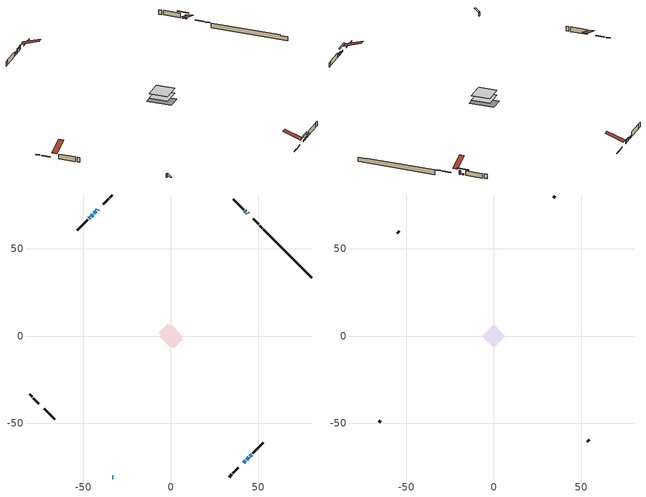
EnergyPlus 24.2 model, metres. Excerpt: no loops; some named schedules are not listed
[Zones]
conditioned space
 floor adiabatic (AdiabaticFloorConstruction): -6.67,0 0,6.67 6.67,0 0,-6.67 z0.39
 floor foundation (Slab1 construction): -6.92,1.86 -1.86,6.92 6.92,-1.86 1.86,-6.92 z-2.05
 wall outside (RimJoist1 construction): 33.45,-80.74 34.89,-79.3 / -80.74,-33.45 -79.3,-34.89 / -33.45,80.74 -34.89,79.3 / 52.39,61.8 50.94,63.25 z0.39:0.69
 wall outside (RimJoist2 construction): 35.55,-78.64 38.67,-75.52 / -78.64,-35.55 -75.52,-38.67 / -35.55,78.64 -38.67,75.52 / 50.29,63.9 47.16,67.02 z0.39:0.69
 wall outside (AdiabaticWallConstruction 1): 44.14,70.05 43.67,70.52 z0.39:2.42
 wall outside (AdiabaticWallConstruction): -41.7,72.49 -42.08,72.11 / -33.45,-80.74 -32.91,-80.74 z0.39:2.22; 41.7,-72.49 42.78,-71.41 / 43.02,71.17 42.48,71.71 z0.39:1; -42.73,71.46 -44.03,70.16 z0.39:1.91; -44.68,69.51 -45.54,68.64 / -46.2,67.99 -46.85,67.34 z0.39:1.31; 43.43,-70.76 44.73,-69.46 z0.39:1.15; 45.38,-68.81 46.31,-67.88 z0.39:1.54
 wall outside (Wall1 construction): 46.97,-67.22 53.02,-61.17 / -72.49,-41.7 -66.44,-47.75 / -47.5,66.69 -53.56,60.63 / 41.82,72.37 35.77,78.42 z0.39:2.83
 wall foundation (FoundationWall1 construction): 53.05,61.14,-2.05 53.05,61.14,0.39 77.97,36.21,0.39 77.97,36.21,0.03 80.74,33.45,0.03 80.74,33.45,-2.05
 window (WindowConstruction 5): -41.7,72.49 -42.07,72.11 z0.39:2.22
 window (WindowConstruction 8): 41.7,-72.49 42.78,-71.41 z0.39:1
 window (WindowConstruction 6): -33.45,-80.74 -32.91,-80.74 z0.39:2.22
 window (WindowConstruction): -42.73,71.46 -44.02,70.16 z0.39:1.91
 window (WindowConstruction 1): -44.68,69.51 -45.54,68.65 z0.39:1.3
 window (WindowConstruction 2): -46.2,67.99 -46.85,67.34 z0.39:1.3
 window (WindowConstruction 3): 43.43,-70.76 44.73,-69.46 z0.39:1.15
 window (WindowConstruction 4): 45.38,-68.81 46.31,-67.88 z0.39:1.54
 window (WindowConstruction 7): 43.02,71.17 42.48,71.71 z0.39:1
 door (Door): 44.14,70.05 43.67,70.52 z0.39:2.42
 ceiling adiabatic (AdiabaticFloorConstruction): 0,-6.67 6.67,0 0,6.67 -6.67,0 z0.39
attic - vented
 floor to conditioned space (Floor1 construction Reversed): -6.67,0 0,6.67 6.67,0 0,-6.67 z2.83
 wall outside (Wall2 construction): 53.68,-60.51 54.68,-59.51 / -65.78,-48.41 -64.77,-49.42 / -54.22,59.97 -55.22,58.97 / 35.11,79.08 34.1,80.09 z0.39:2.83
 roof outside (Roof1 construction): 41.04,-73.15,2.83 34.54,-66.65,5.89 32.83,-68.36,5.89 39.33,-74.86,2.83; -73.15,-41.04,2.83 -66.65,-34.54,5.89 -68.36,-32.83,5.89 -74.86,-39.33,2.83; -41.04,73.15,2.83 -34.54,66.65,5.89 -32.83,68.36,5.89 -39.33,74.86,2.83; 44.8,69.39,2.83 38.3,62.9,5.89 40.01,61.19,5.89 46.51,67.68,2.83
shading: -42.22,71.97 -41.56,72.63 -41.85,72.93 -42.51,72.26 z2.42; 44.62,-69.57 39.85,-74.34 40.14,-74.63 44.91,-69.86 z3.61; -32.71,-80.74 -33.65,-80.74 -33.65,-85.31 -32.71,-85.31 z2.42; -44.17,70.02 -42.59,71.6 -42.88,71.89 -44.46,70.31 z2.12; -45.69,68.5 -44.54,69.65 -44.83,69.94 -45.98,68.79 z1.51; -46.99,67.2 -46.06,68.13 -46.35,68.42 -47.28,67.49 z1.51; 44.87,-69.32 43.29,-70.9 43.58,-71.19 45.16,-69.61 z1.35; 46.45,-67.74 45.24,-68.95 45.53,-69.24 46.74,-68.03 z1.74; 40.63,73.56 44.86,69.33 45.15,69.62 40.92,73.85 z3.61
[Building]
Building 1: Terrain=Suburbs
[Site:Location]
Quebec Intl AP_QC: Latitude {deg}=46.8; Longitude {deg}=-71.38; Time Zone {hr}=-5; Elevation {m}=74; Keep Site Location Information=Yes
[Site:GroundTemperature:Shallow]
0.0108218, -2.24938, -2.43038, -1.3578, 2.94801, 7.23376, 10.9493, 13.303, 13.5029, 11.5886, 7.96783, 3.81355
[Site:WaterMainsTemperature]
Calculation Method=Schedule; Temperature Schedule=mains temperature schedule
[Material] Roughness=Rough; Thermal Absorptance=0.9
Name | Thickness {m} | Conductivity {W/m-K} | Density {kg/m3} | Specific Heat {J/kg-K} | Solar Absorptance | Visible Absorptance
asphalt or fiberglass shingles | 0.00635 | 0.162714 | 1121.4 | 1465.45 | 0.4 | 0.4
ceiling loosefill ins | 0.169333 | 0.0480833 | 16.02 | 1046.75 | 0.7 | 0.7
ceiling stud and cavity | 0.1397 | 0.518534 | 65.682 | 1177.47 | 0.7 | 0.7
concrete 4.0 in. | 0.1016 | 1.803125 | 2242.8 | 837.4 | 0.7 | 0.7
concrete 8.0 in. | 0.2032 | 1.803125 | 2242.8 | 837.4 | 0.7 | 0.7
door material | 0.04445 | 0.0451087 | 512.64 | 1214.23 | 0.7 | 0.7
exterior vertical ins | 0.0410211 | 0.029427 | 32.04 | 1214.23 | 0.7 | 0.7
floor covering | 0.0127 | 0.0433444 | 54.468 | 1339.84 | 0.6 | 0.6
floor rigid ins; wall rigid ins | 0.512978 | 0.029427 | 32.04 | 1214.23 | 0.7 | 0.7
floor stud and cavity | 0.1397 | 1.75129 | 37.0049 | 1207.88 | 0.7 | 0.7
furniture material conditioned space 1 | 0.1524 | 0.115458 | 640.8 | 1214.23 | 0.6 | 0.6
gypsum board | 0.0127 | 0.160291 | 801 | 837.4 | 0.6 | 0.6
gypsum board 1 | 0.0127 | 0.160291 | 801 | 837.4 | 0.7 | 0.7
osb sheathing 0.5 in. | 0.0127 | 0.115458 | 512.64 | 1214.23 | 0.7 | 0.7
osb sheathing 0.75 in. | 0.01905 | 0.115458 | 512.64 | 1214.23 | 0.7 | 0.7
osb sheathing 2.0 in. | 0.0508 | 0.115458 | 512.64 | 1214.23 | 0.7 | 0.7
rim joist stud and cavity | 0.0508 | 0.0309357 | 125.044 | 1163.47 | 0.6 | 0.6
rim joist stud and cavity 1 | 0.0508 | 0.0354606 | 125.044 | 1163.47 | 0.6 | 0.6
wall stud and cavity | 0.1397 | 0.102505 | 139.0536 | 1170.24 | 0.7 | 0.7
wall stud and cavity 1 | 0.0889 | 6.1454 | 50.32683 | 1063.81 | 0.6 | 0.6
wall stud and cavity 2 | 0.0889 | 0.380278 | 52.3479 | 1209.89 | 0.7 | 0.7
wall stud and cavity 3 | 0.0889 | 0.391764 | 83.0341 | 1211.67 | 0.7 | 0.7
wood siding | 0.0254 | 0.102417 | 544.68 | 1172.36 | 0.4 | 0.4
wood siding 1 | 0.00254 | 0.102417 | 544.68 | 1172.36 | 0.4 | 0.4
wood siding 2; wood siding 3; wood siding 4 | 0.0254 | 0.102417 | 544.68 | 1172.36 | 0.7 | 0.7
[WindowMaterial:SimpleGlazingSystem]
Name | U-Factor {W/m2-K} | Solar Heat Gain Coefficient
WindowMaterial | 2.906 | 0.64
WindowMaterial 1 | 2.95256 | 0.58
WindowMaterial 2 | 2.96619 | 0.55
WindowMaterial 3 | 2.97868 | 0.53
WindowMaterial 4 | 3.04852 | 0.51
WindowMaterial 5 | 2.972433 | 0.62
WindowMaterial 6 | 6.697201 | 0.75
WindowMaterial 7 | 3.05533 | 0.44
[Construction]
AdiabaticFloorConstruction: floor stud and cavity, floor rigid ins, osb sheathing 0.75 in., floor covering
AdiabaticWallConstruction: wood siding 3, wall rigid ins, wall stud and cavity 2, gypsum board
AdiabaticWallConstruction 1: wood siding 4, wall rigid ins, wall stud and cavity 2, gypsum board
Door: door material
Floor1 construction Reversed: gypsum board, ceiling stud and cavity, ceiling loosefill ins
FoundationWall1 construction: concrete 8.0 in., gypsum board 1
furniture construction conditioned space 1: furniture material conditioned space 1
PartitionWallConstruction: gypsum board, wall stud and cavity 3, gypsum board
RimJoist1 construction: wood siding 2, osb sheathing 2.0 in., rim joist stud and cavity
RimJoist2 construction: wood siding 2, osb sheathing 2.0 in., rim joist stud and cavity 1
Roof1 construction: asphalt or fiberglass shingles
Slab1 construction: concrete 4.0 in.
Wall1 construction: wood siding, osb sheathing 0.5 in., wall stud and cavity, gypsum board
Wall2 construction: wood siding 1, wall stud and cavity 1
WindowConstruction: WindowMaterial
WindowConstruction 1: WindowMaterial 1
WindowConstruction 2: WindowMaterial 2
WindowConstruction 3: WindowMaterial 3
WindowConstruction 4: WindowMaterial 4
WindowConstruction 5: WindowMaterial 5
WindowConstruction 6: WindowMaterial 6
WindowConstruction 7; WindowConstruction 8: WindowMaterial 7
[Zone] Multiplier=1; Part of Total Floor Area=Yes
Name | Volume {m3}
attic - vented | 44.2223
conditioned space | 451.9
[Space]
Name | Zone | Volume {m3}
attic - vented 1 | attic - vented | 44.2223
conditioned space 1 | conditioned space | 451.9
[ZoneInfiltration:EffectiveLeakageArea]
infil attic - vented 1: Zone or Space=attic - vented 1; Schedule=Always On Discrete; Effective Air Leakage Area {cm2}=3284.68; Stack Coefficient=0.000382503; Wind Coefficient=1.32141e-05
[ZoneMixing]
whole house fan mix: Zone or Space=attic - vented; Schedule=Always On Continuous; Design Flow Rate Calculation Method=Flow/Zone; Design Flow Rate {m3/s}=0; Source Zone or Space=conditioned space
[SurfaceProperty:ExposedFoundationPerimeter]
Slab1: Exposed Perimeter Calculation Method=TotalExposedPerimeter; Total Exposed Perimeter {m}=39.168
[InternalMass] Zone or ZoneList=conditioned space; Space or SpaceList=conditioned space 1
Name | Construction | Surface Area {m2}
furniture mass conditioned space 1 | furniture construction conditioned space 1 | 71.2001
partition wall mass | PartitionWallConstruction | 178
[Lights]
interior lighting: Zone or ZoneList or Space or SpaceList=conditioned space 1; Schedule=interior lighting schedule; Design Level Calculation Method=LightingLevel; Lighting Level {W}=343.2; Return Air Fraction=0; Fraction Radiant=0.6; Fraction Visible=0.2; Fraction Replaceable=1
[People]
occupants: Zone or ZoneList or Space or SpaceList=conditioned space 1; Number of People Schedule=occupants schedule; Number of People Calculation Method=People; Number of People=3; Fraction Radiant=0.314171; Sensible Heat Fraction=0.56303; Activity Level Schedule=occupants activity schedule; Carbon Dioxide Generation Rate {m3/s-W}=0; Enable ASHRAE 55 Comfort Warnings=No; Mean Radiant Temperature Calculation Type=EnclosureAveraged
[ElectricEquipment] Zone or ZoneList or Space or SpaceList=conditioned space 1; Design Level Calculation Method=EquipmentLevel
Name | Schedule | Design Level {W} | Fraction Latent | Fraction Radiant | Fraction Lost
clothes dryer | clothes dryer schedule | 140.772 | 0.015 | 0.081 | 0.85
clothes washer | clothes washer schedule | 32.1985 | 0.03 | 0.162 | 0.7
cooking range | cooking range schedule | 215.147 | 0.08 | 0.432 | 0.2
dishwasher | dishwasher schedule | 66.8632 | 0.3 | 0.18 | 0.4
fridge | fridge schedule | 72.9452 | 0 | 0.6 | 0
mech vent house fan | mech vent house fan schedule | 19.9167 | 0 | 0 | 0.5
mech vent house fan cfis | mech vent house fan cfis schedule | 0 | 0 | 0 | 0
mech vent range fan 0 | mech vent range fan 0 schedule | 57 | 0 | 0 | 1
misc plug loads | misc plug loads schedule | 494.7 | 0.045 | 0.513 | 0.1
whole house fan | Always On Discrete | 0 | 0 | 0 | 1
[OtherEquipment] Zone or ZoneList or Space or SpaceList=conditioned space 1; Design Level Calculation Method=EquipmentLevel
Name | Fuel Type | Schedule | Design Level {W} | Fraction Latent | Fraction Radiant | Fraction Lost
clothes dryer 1 | Electricity | clothes dryer schedule | 0 | 0.015 | 0.081 | 0.85
cooking range 1 | Electricity | cooking range schedule | 0 | 0.08 | 0.432 | 0.2
general water use latent | None | general water use schedule | 62.594 | 1 | 0 | 0
general water use sensible | None | general water use schedule | -61.6891 | 0 | 0.6 | 0
mech vent house fan latent load | None | Always On Discrete | 0 | 1 | 0 | 0
mech vent house fan sensible load | None | Always On Discrete | 0 | 0 | 0 | 0
water heater energy adjustment1 | Electricity | Always On Discrete | 0.01 | 0 | 0 | 1
[ZoneInfiltration:DesignFlowRate] Zone or ZoneList or Space or SpaceList=conditioned space 1; Schedule=Always On Discrete; Design Flow Rate Calculation Method=Flow/Zone; Design Flow Rate {m3/s}=0
infil flow; natural vent flow; whole house fan flow
[Foundation:Kiva]
Foundation Kiva 1: Initial Indoor Air Temperature {C}=18; Wall Height Above Grade {m}=0.389992; Wall Depth Below Slab {m}=0.2032; Custom Block Material Name 1=exterior vertical ins; Custom Block Depth 1 {m}=2.43998; Custom Block X Position 1 {m}=0.2159; Custom Block Z Position 1 {m}=0
[Foundation:Kiva:Settings]
Soil Conductivity {W/m-K}=0.849921; Soil Density {kg/m3}=1842.3; Soil Specific Heat {J/kg-K}=418.7; Ground Solar Absorptivity=0.9; Ground Thermal Absorptivity=0.9; Ground Surface Roughness {m}=0.03; Far-Field Width {m}=40; Deep-Ground Boundary Condition=ZeroFlux; Deep-Ground Depth {m}=40; Minimum Cell Dimension {m}=0.2; Maximum Cell Growth Coefficient=3; Simulation Timestep=Timestep
[Exterior:Lights]
exterior lighting: Schedule=exterior lighting schedule; Design Level {W}=75.6
[Schedule:Constant]
Name | Hourly Value
Always On Continuous; mech vent house fan schedule; mech vent house fan cfis schedule; Always On Discrete | 1
occupants activity schedule | 117.228
fridge schedule | 0
[Schedule:Day:Interval]
interior lighting schedule day: No, 01:00, 0.108182, 04:00, 0.0901515, 05:00, 0.0991667, 06:00, 0.162273, 07:00, 0.270455, 08:00, 0.342576, 10:00, 0.369621, 11:00, 0.351591, 12:00, 0.333561, 13:00, 0.324545, 14:00, 0.31553, 15:00, 0.333561, 16:00, 0.369621, 17:00, 0.450758, 18:00, 0.585985, 19:00, 0.775303, 20:00, 0.955606, 21:00, 0.991667, 22:00, 0.712197, 23:00, 0.360606, 24:00, 0.162273
interior lighting schedule default day: No, 24:00, 0
[Schedule:Week:Daily]
interior lighting schedule Week Rule - Jan1-Jan27: interior lighting schedule day, interior lighting schedule day, interior lighting schedule day, interior lighting schedule day, interior lighting schedule day, interior lighting schedule day, interior lighting schedule day, interior lighting schedule default day, interior lighting schedule default day, interior lighting schedule default day, interior lighting schedule default day, interior lighting schedule default day
interior lighting schedule Week Rule - Jan28-Feb3: interior lighting schedule day, interior lighting schedule day, interior lighting schedule day, interior lighting schedule day, interior lighting schedule day 1, interior lighting schedule day 1, interior lighting schedule day 1, interior lighting schedule default day, interior lighting schedule default day, interior lighting schedule default day, interior lighting schedule default day, interior lighting schedule default day
interior lighting schedule Week Rule - Feb4-Feb24: interior lighting schedule day 1, interior lighting schedule day 1, interior lighting schedule day 1, interior lighting schedule day 1, interior lighting schedule day 1, interior lighting schedule day 1, interior lighting schedule day 1, interior lighting schedule default day, interior lighting schedule default day, interior lighting schedule default day, interior lighting schedule default day, interior lighting schedule default day
interior lighting schedule Week Rule - Feb25-Mar3: interior lighting schedule day 1, interior lighting schedule day 1, interior lighting schedule day 1, interior lighting schedule day 1, interior lighting schedule day 2, interior lighting schedule day 2, interior lighting schedule day 2, interior lighting schedule default day, interior lighting schedule default day, interior lighting schedule default day, interior lighting schedule default day, interior lighting schedule default day
interior lighting schedule Week Rule - Mar4-Mar31: interior lighting schedule day 2, interior lighting schedule day 2, interior lighting schedule day 2, interior lighting schedule day 2, interior lighting schedule day 2, interior lighting schedule day 2, interior lighting schedule day 2, interior lighting schedule default day, interior lighting schedule default day, interior lighting schedule default day, interior lighting schedule default day, interior lighting schedule default day
interior lighting schedule Week Rule - Apr1-Apr28: interior lighting schedule day 3, interior lighting schedule day 3, interior lighting schedule day 3, interior lighting schedule day 3, interior lighting schedule day 3, interior lighting schedule day 3, interior lighting schedule day 3, interior lighting schedule default day, interior lighting schedule default day, interior lighting schedule default day, interior lighting schedule default day, interior lighting schedule default day
interior lighting schedule Week Rule - Apr29-May5: interior lighting schedule day 3, interior lighting schedule day 3, interior lighting schedule day 4, interior lighting schedule day 4, interior lighting schedule day 4, interior lighting schedule day 4, interior lighting schedule day 4, interior lighting schedule default day, interior lighting schedule default day, interior lighting schedule default day, interior lighting schedule default day, interior lighting schedule default day
interior lighting schedule Week Rule - May6-May26: interior lighting schedule day 4, interior lighting schedule day 4, interior lighting schedule day 4, interior lighting schedule day 4, interior lighting schedule day 4, interior lighting schedule day 4, interior lighting schedule day 4, interior lighting schedule default day, interior lighting schedule default day, interior lighting schedule default day, interior lighting schedule default day, interior lighting schedule default day
interior lighting schedule Week Rule - May27-Jun2: interior lighting schedule day 4, interior lighting schedule day 4, interior lighting schedule day 4, interior lighting schedule day 4, interior lighting schedule day 4, interior lighting schedule day 5, interior lighting schedule day 5, interior lighting schedule default day, interior lighting schedule default day, interior lighting schedule default day, interior lighting schedule default day, interior lighting schedule default day
interior lighting schedule Week Rule - Jun3-Jun30: interior lighting schedule day 5, interior lighting schedule day 5, interior lighting schedule day 5, interior lighting schedule day 5, interior lighting schedule day 5, interior lighting schedule day 5, interior lighting schedule day 5, interior lighting schedule default day, interior lighting schedule default day, interior lighting schedule default day, interior lighting schedule default day, interior lighting schedule default day
interior lighting schedule Week Rule - Jul1-Jul28: interior lighting schedule day 6, interior lighting schedule day 6, interior lighting schedule day 6, interior lighting schedule day 6, interior lighting schedule day 6, interior lighting schedule day 6, interior lighting schedule day 6, interior lighting schedule default day, interior lighting schedule default day, interior lighting schedule default day, interior lighting schedule default day, interior lighting schedule default day
interior lighting schedule Week Rule - Jul29-Aug4: interior lighting schedule day 6, interior lighting schedule day 6, interior lighting schedule day 6, interior lighting schedule day 7, interior lighting schedule day 7, interior lighting schedule day 7, interior lighting schedule day 7, interior lighting schedule default day, interior lighting schedule default day, interior lighting schedule default day, interior lighting schedule default day, interior lighting schedule default day
interior lighting schedule Week Rule - Aug5-Aug25: interior lighting schedule day 7, interior lighting schedule day 7, interior lighting schedule day 7, interior lighting schedule day 7, interior lighting schedule day 7, interior lighting schedule day 7, interior lighting schedule day 7, interior lighting schedule default day, interior lighting schedule default day, interior lighting schedule default day, interior lighting schedule default day, interior lighting schedule default day
interior lighting schedule Week Rule - Aug26-Sep1: interior lighting schedule day 7, interior lighting schedule day 7, interior lighting schedule day 7, interior lighting schedule day 7, interior lighting schedule day 7, interior lighting schedule day 7, interior lighting schedule day 8, interior lighting schedule default day, interior lighting schedule default day, interior lighting schedule default day, interior lighting schedule default day, interior lighting schedule default day
interior lighting schedule Week Rule - Sep2-Sep29: interior lighting schedule day 8, interior lighting schedule day 8, interior lighting schedule day 8, interior lighting schedule day 8, interior lighting schedule day 8, interior lighting schedule day 8, interior lighting schedule day 8, interior lighting schedule default day, interior lighting schedule default day, interior lighting schedule default day, interior lighting schedule default day, interior lighting schedule default day
interior lighting schedule Week Rule - Sep30-Oct6: interior lighting schedule day 8, interior lighting schedule day 9, interior lighting schedule day 9, interior lighting schedule day 9, interior lighting schedule day 9, interior lighting schedule day 9, interior lighting schedule day 9, interior lighting schedule default day, interior lighting schedule default day, interior lighting schedule default day, interior lighting schedule default day, interior lighting schedule default day
interior lighting schedule Week Rule - Oct7-Oct27: interior lighting schedule day 9, interior lighting schedule day 9, interior lighting schedule day 9, interior lighting schedule day 9, interior lighting schedule day 9, interior lighting schedule day 9, interior lighting schedule day 9, interior lighting schedule default day, interior lighting schedule default day, interior lighting schedule default day, interior lighting schedule default day, interior lighting schedule default day
interior lighting schedule Week Rule - Oct28-Nov3: interior lighting schedule day 9, interior lighting schedule day 9, interior lighting schedule day 9, interior lighting schedule day 9, interior lighting schedule day 10, interior lighting schedule day 10, interior lighting schedule day 10, interior lighting schedule default day, interior lighting schedule default day, interior lighting schedule default day, interior lighting schedule default day, interior lighting schedule default day
interior lighting schedule Week Rule - Nov4-Nov24: interior lighting schedule day 10, interior lighting schedule day 10, interior lighting schedule day 10, interior lighting schedule day 10, interior lighting schedule day 10, interior lighting schedule day 10, interior lighting schedule day 10, interior lighting schedule default day, interior lighting schedule default day, interior lighting schedule default day, interior lighting schedule default day, interior lighting schedule default day
interior lighting schedule Week Rule - Nov25-Dec1: interior lighting schedule day 10, interior lighting schedule day 10, interior lighting schedule day 10, interior lighting schedule day 10, interior lighting schedule day 10, interior lighting schedule day 10, interior lighting schedule day 11, interior lighting schedule default day, interior lighting schedule default day, interior lighting schedule default day, interior lighting schedule default day, interior lighting schedule default day
interior lighting schedule Week Rule - Dec2-Dec31: interior lighting schedule day 11, interior lighting schedule day 11, interior lighting schedule day 11, interior lighting schedule day 11, interior lighting schedule day 11, interior lighting schedule day 11, interior lighting schedule day 11, interior lighting schedule default day, interior lighting schedule default day, interior lighting schedule default day, interior lighting schedule default day, interior lighting schedule default day
occupants schedule Week Rule - Jan1-Dec31: occupants schedule day, occupants schedule day, occupants schedule day, occupants schedule day, occupants schedule day, occupants schedule day, occupants schedule day, occupants schedule default day, occupants schedule default day, occupants schedule default day, occupants schedule default day, occupants schedule default day
clothes dryer schedule Week Rule - Jan1-Dec31: clothes dryer schedule day, clothes dryer schedule day, clothes dryer schedule day, clothes dryer schedule day, clothes dryer schedule day, clothes dryer schedule day, clothes dryer schedule day, clothes dryer schedule default day, clothes dryer schedule default day, clothes dryer schedule default day, clothes dryer schedule default day, clothes dryer schedule default day
clothes washer schedule Week Rule - Jan1-Dec31: clothes washer schedule day, clothes washer schedule day, clothes washer schedule day, clothes washer schedule day, clothes washer schedule day, clothes washer schedule day, clothes washer schedule day, clothes washer schedule default day, clothes washer schedule default day, clothes washer schedule default day, clothes washer schedule default day, clothes washer schedule default day
cooking range schedule Week Rule - Jan1-Dec31: cooking range schedule day, cooking range schedule day, cooking range schedule day, cooking range schedule day, cooking range schedule day, cooking range schedule day, cooking range schedule day, cooking range schedule default day, cooking range schedule default day, cooking range schedule default day, cooking range schedule default day, cooking range schedule default day
dishwasher schedule Week Rule - Jan1-Dec31: dishwasher schedule day, dishwasher schedule day, dishwasher schedule day, dishwasher schedule day, dishwasher schedule day, dishwasher schedule day, dishwasher schedule day, dishwasher schedule default day, dishwasher schedule default day, dishwasher schedule default day, dishwasher schedule default day, dishwasher schedule default day
mech vent range fan 0 schedule Week Rule - Jan1-Dec31: mech vent range fan 0 schedule day, mech vent range fan 0 schedule day, mech vent range fan 0 schedule day, mech vent range fan 0 schedule day, mech vent range fan 0 schedule day, mech vent range fan 0 schedule day, mech vent range fan 0 schedule day, mech vent range fan 0 schedule default day, mech vent range fan 0 schedule default day, mech vent range fan 0 schedule default day, mech vent range fan 0 schedule default day, mech vent range fan 0 schedule default day
misc plug loads schedule Week Rule - Jan1-Dec31: misc plug loads schedule day, misc plug loads schedule day, misc plug loads schedule day, misc plug loads schedule day, misc plug loads schedule day, misc plug loads schedule day, misc plug loads schedule day, misc plug loads schedule default day, misc plug loads schedule default day, misc plug loads schedule default day, misc plug loads schedule default day, misc plug loads schedule default day
general water use schedule Week Rule - Jan1-Dec31: general water use schedule day, general water use schedule day, general water use schedule day, general water use schedule day, general water use schedule day, general water use schedule day, general water use schedule day, general water use schedule default day, general water use schedule default day, general water use schedule default day, general water use schedule default day, general water use schedule default day
exterior lighting schedule Week Rule - Jan1-Jan27: exterior lighting schedule day, exterior lighting schedule day, exterior lighting schedule day, exterior lighting schedule day, exterior lighting schedule day, exterior lighting schedule day, exterior lighting schedule day, exterior lighting schedule default day, exterior lighting schedule default day, exterior lighting schedule default day, exterior lighting schedule default day, exterior lighting schedule default day
exterior lighting schedule Week Rule - Jan28-Feb3: exterior lighting schedule day, exterior lighting schedule day, exterior lighting schedule day, exterior lighting schedule day, exterior lighting schedule day 1, exterior lighting schedule day 1, exterior lighting schedule day 1, exterior lighting schedule default day, exterior lighting schedule default day, exterior lighting schedule default day, exterior lighting schedule default day, exterior lighting schedule default day
exterior lighting schedule Week Rule - Feb4-Feb24: exterior lighting schedule day 1, exterior lighting schedule day 1, exterior lighting schedule day 1, exterior lighting schedule day 1, exterior lighting schedule day 1, exterior lighting schedule day 1, exterior lighting schedule day 1, exterior lighting schedule default day, exterior lighting schedule default day, exterior lighting schedule default day, exterior lighting schedule default day, exterior lighting schedule default day
exterior lighting schedule Week Rule - Feb25-Mar3: exterior lighting schedule day 1, exterior lighting schedule day 1, exterior lighting schedule day 1, exterior lighting schedule day 1, exterior lighting schedule day 2, exterior lighting schedule day 2, exterior lighting schedule day 2, exterior lighting schedule default day, exterior lighting schedule default day, exterior lighting schedule default day, exterior lighting schedule default day, exterior lighting schedule default day
exterior lighting schedule Week Rule - Mar4-Mar31: exterior lighting schedule day 2, exterior lighting schedule day 2, exterior lighting schedule day 2, exterior lighting schedule day 2, exterior lighting schedule day 2, exterior lighting schedule day 2, exterior lighting schedule day 2, exterior lighting schedule default day, exterior lighting schedule default day, exterior lighting schedule default day, exterior lighting schedule default day, exterior lighting schedule default day
exterior lighting schedule Week Rule - Apr1-Apr28: exterior lighting schedule day 3, exterior lighting schedule day 3, exterior lighting schedule day 3, exterior lighting schedule day 3, exterior lighting schedule day 3, exterior lighting schedule day 3, exterior lighting schedule day 3, exterior lighting schedule default day, exterior lighting schedule default day, exterior lighting schedule default day, exterior lighting schedule default day, exterior lighting schedule default day
exterior lighting schedule Week Rule - Apr29-May5: exterior lighting schedule day 3, exterior lighting schedule day 3, exterior lighting schedule day 4, exterior lighting schedule day 4, exterior lighting schedule day 4, exterior lighting schedule day 4, exterior lighting schedule day 4, exterior lighting schedule default day, exterior lighting schedule default day, exterior lighting schedule default day, exterior lighting schedule default day, exterior lighting schedule default day
exterior lighting schedule Week Rule - May6-May26: exterior lighting schedule day 4, exterior lighting schedule day 4, exterior lighting schedule day 4, exterior lighting schedule day 4, exterior lighting schedule day 4, exterior lighting schedule day 4, exterior lighting schedule day 4, exterior lighting schedule default day, exterior lighting schedule default day, exterior lighting schedule default day, exterior lighting schedule default day, exterior lighting schedule default day
exterior lighting schedule Week Rule - May27-Jun2: exterior lighting schedule day 4, exterior lighting schedule day 4, exterior lighting schedule day 4, exterior lighting schedule day 4, exterior lighting schedule day 4, exterior lighting schedule day 5, exterior lighting schedule day 5, exterior lighting schedule default day, exterior lighting schedule default day, exterior lighting schedule default day, exterior lighting schedule default day, exterior lighting schedule default day
exterior lighting schedule Week Rule - Jun3-Jun30: exterior lighting schedule day 5, exterior lighting schedule day 5, exterior lighting schedule day 5, exterior lighting schedule day 5, exterior lighting schedule day 5, exterior lighting schedule day 5, exterior lighting schedule day 5, exterior lighting schedule default day, exterior lighting schedule default day, exterior lighting schedule default day, exterior lighting schedule default day, exterior lighting schedule default day
exterior lighting schedule Week Rule - Jul1-Jul28: exterior lighting schedule day 6, exterior lighting schedule day 6, exterior lighting schedule day 6, exterior lighting schedule day 6, exterior lighting schedule day 6, exterior lighting schedule day 6, exterior lighting schedule day 6, exterior lighting schedule default day, exterior lighting schedule default day, exterior lighting schedule default day, exterior lighting schedule default day, exterior lighting schedule default day
exterior lighting schedule Week Rule - Jul29-Aug4: exterior lighting schedule day 6, exterior lighting schedule day 6, exterior lighting schedule day 6, exterior lighting schedule day 7, exterior lighting schedule day 7, exterior lighting schedule day 7, exterior lighting schedule day 7, exterior lighting schedule default day, exterior lighting schedule default day, exterior lighting schedule default day, exterior lighting schedule default day, exterior lighting schedule default day
exterior lighting schedule Week Rule - Aug5-Aug25: exterior lighting schedule day 7, exterior lighting schedule day 7, exterior lighting schedule day 7, exterior lighting schedule day 7, exterior lighting schedule day 7, exterior lighting schedule day 7, exterior lighting schedule day 7, exterior lighting schedule default day, exterior lighting schedule default day, exterior lighting schedule default day, exterior lighting schedule default day, exterior lighting schedule default day
exterior lighting schedule Week Rule - Aug26-Sep1: exterior lighting schedule day 7, exterior lighting schedule day 7, exterior lighting schedule day 7, exterior lighting schedule day 7, exterior lighting schedule day 7, exterior lighting schedule day 7, exterior lighting schedule day 8, exterior lighting schedule default day, exterior lighting schedule default day, exterior lighting schedule default day, exterior lighting schedule default day, exterior lighting schedule default day
exterior lighting schedule Week Rule - Sep2-Sep29: exterior lighting schedule day 8, exterior lighting schedule day 8, exterior lighting schedule day 8, exterior lighting schedule day 8, exterior lighting schedule day 8, exterior lighting schedule day 8, exterior lighting schedule day 8, exterior lighting schedule default day, exterior lighting schedule default day, exterior lighting schedule default day, exterior lighting schedule default day, exterior lighting schedule default day
exterior lighting schedule Week Rule - Sep30-Oct6: exterior lighting schedule day 8, exterior lighting schedule day 9, exterior lighting schedule day 9, exterior lighting schedule day 9, exterior lighting schedule day 9, exterior lighting schedule day 9, exterior lighting schedule day 9, exterior lighting schedule default day, exterior lighting schedule default day, exterior lighting schedule default day, exterior lighting schedule default day, exterior lighting schedule default day
exterior lighting schedule Week Rule - Oct7-Oct27: exterior lighting schedule day 9, exterior lighting schedule day 9, exterior lighting schedule day 9, exterior lighting schedule day 9, exterior lighting schedule day 9, exterior lighting schedule day 9, exterior lighting schedule day 9, exterior lighting schedule default day, exterior lighting schedule default day, exterior lighting schedule default day, exterior lighting schedule default day, exterior lighting schedule default day
exterior lighting schedule Week Rule - Oct28-Nov3: exterior lighting schedule day 9, exterior lighting schedule day 9, exterior lighting schedule day 9, exterior lighting schedule day 9, exterior lighting schedule day 10, exterior lighting schedule day 10, exterior lighting schedule day 10, exterior lighting schedule default day, exterior lighting schedule default day, exterior lighting schedule default day, exterior lighting schedule default day, exterior lighting schedule default day
exterior lighting schedule Week Rule - Nov4-Nov24: exterior lighting schedule day 10, exterior lighting schedule day 10, exterior lighting schedule day 10, exterior lighting schedule day 10, exterior lighting schedule day 10, exterior lighting schedule day 10, exterior lighting schedule day 10, exterior lighting schedule default day, exterior lighting schedule default day, exterior lighting schedule default day, exterior lighting schedule default day, exterior lighting schedule default day
exterior lighting schedule Week Rule - Nov25-Dec1: exterior lighting schedule day 10, exterior lighting schedule day 10, exterior lighting schedule day 10, exterior lighting schedule day 10, exterior lighting schedule day 10, exterior lighting schedule day 10, exterior lighting schedule day 11, exterior lighting schedule default day, exterior lighting schedule default day, exterior lighting schedule default day, exterior lighting schedule default day, exterior lighting schedule default day
exterior lighting schedule Week Rule - Dec2-Dec31: exterior lighting schedule day 11, exterior lighting schedule day 11, exterior lighting schedule day 11, exterior lighting schedule day 11, exterior lighting schedule day 11, exterior lighting schedule day 11, exterior lighting schedule day 11, exterior lighting schedule default day, exterior lighting schedule default day, exterior lighting schedule default day, exterior lighting schedule default day, exterior lighting schedule default day
[Schedule:Year]
interior lighting schedule: interior lighting schedule Week Rule - Jan1-Jan27, 1, 1, 1, 27, interior lighting schedule Week Rule - Jan28-Feb3, 1, 28, 2, 3, interior lighting schedule Week Rule - Feb4-Feb24, 2, 4, 2, 24, interior lighting schedule Week Rule - Feb25-Mar3, 2, 25, 3, 3, interior lighting schedule Week Rule - Mar4-Mar31, 3, 4, 3, 31, interior lighting schedule Week Rule - Apr1-Apr28, 4, 1, 4, 28, interior lighting schedule Week Rule - Apr29-May5, 4, 29, 5, 5, interior lighting schedule Week Rule - May6-May26, 5, 6, 5, 26, interior lighting schedule Week Rule - May27-Jun2, 5, 27, 6, 2, interior lighting schedule Week Rule - Jun3-Jun30, 6, 3, 6, 30, interior lighting schedule Week Rule - Jul1-Jul28, 7, 1, 7, 28, interior lighting schedule Week Rule - Jul29-Aug4, 7, 29, 8, 4, interior lighting schedule Week Rule - Aug5-Aug25, 8, 5, 8, 25, interior lighting schedule Week Rule - Aug26-Sep1, 8, 26, 9, 1, interior lighting schedule Week Rule - Sep2-Sep29, 9, 2, 9, 29, interior lighting schedule Week Rule - Sep30-Oct6, 9, 30, 10, 6, interior lighting schedule Week Rule - Oct7-Oct27, 10, 7, 10, 27, interior lighting schedule Week Rule - Oct28-Nov3, 10, 28, 11, 3, interior lighting schedule Week Rule - Nov4-Nov24, 11, 4, 11, 24, interior lighting schedule Week Rule - Nov25-Dec1, 11, 25, 12, 1, interior lighting schedule Week Rule - Dec2-Dec31, 12, 2, 12, 31
occupants schedule: occupants schedule Week Rule - Jan1-Dec31, 1, 1, 12, 31
clothes dryer schedule: clothes dryer schedule Week Rule - Jan1-Dec31, 1, 1, 12, 31
clothes washer schedule: clothes washer schedule Week Rule - Jan1-Dec31, 1, 1, 12, 31
cooking range schedule: cooking range schedule Week Rule - Jan1-Dec31, 1, 1, 12, 31
dishwasher schedule: dishwasher schedule Week Rule - Jan1-Dec31, 1, 1, 12, 31
mech vent range fan 0 schedule: mech vent range fan 0 schedule Week Rule - Jan1-Dec31, 1, 1, 12, 31
misc plug loads schedule: misc plug loads schedule Week Rule - Jan1-Dec31, 1, 1, 12, 31
general water use schedule: general water use schedule Week Rule - Jan1-Dec31, 1, 1, 12, 31
exterior lighting schedule: exterior lighting schedule Week Rule - Jan1-Jan27, 1, 1, 1, 27, exterior lighting schedule Week Rule - Jan28-Feb3, 1, 28, 2, 3, exterior lighting schedule Week Rule - Feb4-Feb24, 2, 4, 2, 24, exterior lighting schedule Week Rule - Feb25-Mar3, 2, 25, 3, 3, exterior lighting schedule Week Rule - Mar4-Mar31, 3, 4, 3, 31, exterior lighting schedule Week Rule - Apr1-Apr28, 4, 1, 4, 28, exterior lighting schedule Week Rule - Apr29-May5, 4, 29, 5, 5, exterior lighting schedule Week Rule - May6-May26, 5, 6, 5, 26, exterior lighting schedule Week Rule - May27-Jun2, 5, 27, 6, 2, exterior lighting schedule Week Rule - Jun3-Jun30, 6, 3, 6, 30, exterior lighting schedule Week Rule - Jul1-Jul28, 7, 1, 7, 28, exterior lighting schedule Week Rule - Jul29-Aug4, 7, 29, 8, 4, exterior lighting schedule Week Rule - Aug5-Aug25, 8, 5, 8, 25, exterior lighting schedule Week Rule - Aug26-Sep1, 8, 26, 9, 1, exterior lighting schedule Week Rule - Sep2-Sep29, 9, 2, 9, 29, exterior lighting schedule Week Rule - Sep30-Oct6, 9, 30, 10, 6, exterior lighting schedule Week Rule - Oct7-Oct27, 10, 7, 10, 27, exterior lighting schedule Week Rule - Oct28-Nov3, 10, 28, 11, 3, exterior lighting schedule Week Rule - Nov4-Nov24, 11, 4, 11, 24, exterior lighting schedule Week Rule - Nov25-Dec1, 11, 25, 12, 1, exterior lighting schedule Week Rule - Dec2-Dec31, 12, 2, 12, 31
[Schedule:Compact]
mains temperature schedule: Through: 01/01, For: AllDays, Until: 24:00, 5.175, Through: 01/02, For: AllDays, Until: 24:00, 5.10167, Through: 01/03, For: AllDays, Until: 24:00, 5.02889, Through: 01/04, For: AllDays, Until: 24:00, 4.95778, Through: 01/05, For: AllDays, Until: 24:00, 4.88778, Through: 01/06, For: AllDays, Until: 24:00, 4.81833, Through: 01/07, For: AllDays, Until: 24:00, 4.75056, Through: 01/08, For: AllDays, Until: 24:00, 4.68389, Through: 01/09, For: AllDays, Until: 24:00, 4.61833, Through: 01/10, For: AllDays, Until: 24:00, 4.55389, Through: 01/11, For: AllDays, Until: 24:00, 4.49056, Through: 01/12, For: AllDays, Until: 24:00, 4.42889, Through: 01/13, For: AllDays, Until: 24:00, 4.36778, Through: 01/14, For: AllDays, Until: 24:00, 4.30889, Through: 01/15, For: AllDays, Until: 24:00, 4.25056, Through: 01/16, For: AllDays, Until: 24:00, 4.19389, Through: 01/17, For: AllDays, Until: 24:00, 4.13833, Through: 01/18, For: AllDays, Until: 24:00, 4.08444, Through: 01/19, For: AllDays, Until: 24:00, 4.03167, Through: 01/20, For: AllDays, Until: 24:00, 3.98056, Through: 01/21, For: AllDays, Until: 24:00, 3.93056, Through: 01/22, For: AllDays, Until: 24:00, 3.88222, Through: 01/23, For: AllDays, Until: 24:00, 3.835, Through: 01/24, For: AllDays, Until: 24:00, 3.78944, Through: 01/25, For: AllDays, Until: 24:00, 3.74556, Through: 01/26, For: AllDays, Until: 24:00, 3.70278, Through: 01/27, For: AllDays, Until: 24:00, 3.66167, Through: 01/28, For: AllDays, Until: 24:00, 3.62167, Through: 01/29, For: AllDays, Until: 24:00, 3.58389, Through: 01/30, For: AllDays, Until: 24:00, 3.54722, Through: 01/31, For: AllDays, Until: 24:00, 3.51167, Through: 02/01, For: AllDays, Until: 24:00, 3.47833, Through: 02/02, For: AllDays, Until: 24:00, 3.44611, Through: 02/03, For: AllDays, Until: 24:00, 3.41556, Through: 02/04, For: AllDays, Until: 24:00, 3.38667, Through: 02/05, For: AllDays, Until: 24:00, 3.35944, Through: 02/06, For: AllDays, Until: 24:00, 3.33389, Through: 02/07, For: AllDays, Until: 24:00, 3.30944, Through: 02/08, For: AllDays, Until: 24:00, 3.28667, Through: 02/09, For: AllDays, Until: 24:00, 3.26611, Through: 02/10, For: AllDays, Until: 24:00, 3.24667, Through: 02/11, For: AllDays, Until: 24:00, 3.22889, Through: 02/12, For: AllDays, Until: 24:00, 3.21278, Through: 02/13, For: AllDays, Until: 24:00, 3.19833, Through: 02/14, For: AllDays, Until: 24:00, 3.18556, Through: 02/15, For: AllDays, Until: 24:00, 3.17389, Through: 02/16, For: AllDays, Until: 24:00, 3.16444, Through: 02/17, For: AllDays, Until: 24:00, 3.15667, Through: 02/18, For: AllDays, Until: 24:00, 3.15056, Through: 02/19, For: AllDays, Until: 24:00, 3.14556, Through: 02/20, For: AllDays, Until: 24:00, 3.14278, Through: 02/21, For: AllDays, Until: 24:00, 3.14111, Through: 02/22, For: AllDays, Until: 24:00, 3.14167, Through: 02/23, For: AllDays, Until: 24:00, 3.14333, Through: 02/24, For: AllDays, Until: 24:00, 3.14722, Through: 02/25, For: AllDays, Until: 24:00, 3.15222, Through: 02/26, For: AllDays, Until: 24:00, 3.15944, Through: 02/27, For: AllDays, Until: 24:00, 3.16778, Through: 02/28, For: AllDays, Until: 24:00, 3.17778, Through: 03/01, For: AllDays, Until: 24:00, 3.18944, Through: 03/02, For: AllDays, Until: 24:00, 3.20333, Through: 03/03, For: AllDays, Until: 24:00, 3.21833, Through: 03/04, For: AllDays, Until: 24:00, 3.235, Through: 03/05, For: AllDays, Until: 24:00, 3.25333, Through: 03/06, For: AllDays, Until: 24:00, 3.27333, Through: 03/07, For: AllDays, Until: 24:00, 3.29444, Through: 03/08, For: AllDays, Until: 24:00, 3.31778, Through: 03/09, For: AllDays, Until: 24:00, 3.34222, Through: 03/10, For: AllDays, Until: 24:00, 3.36889, Through: 03/11, For: AllDays, Until: 24:00, 3.39667, Through: 03/12, For: AllDays, Until: 24:00, 3.42611, Through: 03/13, For: AllDays, Until: 24:00, 3.45722, Through: 03/14, For: AllDays, Until: 24:00, 3.49, Through: 03/15, For: AllDays, Until: 24:00, 3.52389, Through: 03/16, For: AllDays, Until: 24:00, 3.55944, Through: 03/17, For: AllDays, Until: 24:00, 3.59667, Through: 03/18, For: AllDays, Until: 24:00, 3.63556, Through: 03/19, For: AllDays, Until: 24:00, 3.67556, Through: 03/20, For: AllDays, Until: 24:00, 3.71722, Through: 03/21, For: AllDays, Until: 24:00, 3.76056, Through: 03/22, For: AllDays, Until: 24:00, 3.80556, Through: 03/23, For: AllDays, Until: 24:00, 3.85111, Through: 03/24, For: AllDays, Until: 24:00, 3.89889, Through: 03/25, For: AllDays, Until: 24:00, 3.94778, Through: 03/26, For: AllDays, Until: 24:00, 3.99833, Through: 03/27, For: AllDays, Until: 24:00, 4.05, Through: 03/28, For: AllDays, Until: 24:00, 4.10333, Through: 03/29, For: AllDays, Until: 24:00, 4.15778, Through: 03/30, For: AllDays, Until: 24:00, 4.21333, Through: 03/31, For: AllDays, Until: 24:00, 4.27056, Through: 04/01, For: AllDays, Until: 24:00, 4.32944, Through: 04/02, For: AllDays, Until: 24:00, 4.38889, Through: 04/03, For: AllDays, Until: 24:00, 4.45, Through: 04/04, For: AllDays, Until: 24:00, 4.51222, Through: 04/05, For: AllDays, Until: 24:00, 4.57611, Through: 04/06, For: AllDays, Until: 24:00, 4.64056, Through: 04/07, For: AllDays, Until: 24:00, 4.70667, Through: 04/08, For: AllDays, Until: 24:00, 4.77389, Through: 04/09, For: AllDays, Until: 24:00, 4.84222, Through: 04/10, For: AllDays, Until: 24:00, 4.91167, Through: 04/11, For: AllDays, Until: 24:00, 4.98278, Through: 04/12, For: AllDays, Until: 24:00, 5.05444, Through: 04/13, For: AllDays, Until: 24:00, 5.12722, Through: 04/14, For: AllDays, Until: 24:00, 5.20111, Through: 04/15, For: AllDays, Until: 24:00, 5.27611, Through: 04/16, For: AllDays, Until: 24:00, 5.35167, Through: 04/17, For: AllDays, Until: 24:00, 5.42889, Through: 04/18, For: AllDays, Until: 24:00, 5.50667, Through: 04/19, For: AllDays, Until: 24:00, 5.58556, Through: 04/20, For: AllDays, Until: 24:00, 5.665, Through: 04/21, For: AllDays, Until: 24:00, 5.74611, Through: 04/22, For: AllDays, Until: 24:00, 5.82722, Through: 04/23, For: AllDays, Until: 24:00, 5.91, Through: 04/24, For: AllDays, Until: 24:00, 5.99278, Through: 04/25, For: AllDays, Until: 24:00, 6.07722, Through: 04/26, For: AllDays, Until: 24:00, 6.16167, Through: 04/27, For: AllDays, Until: 24:00, 6.24722, Through: 04/28, For: AllDays, Until: 24:00, 6.33389, Through: 04/29, For: AllDays, Until: 24:00, 6.42056, Through: 04/30, For: AllDays, Until: 24:00, 6.50833, Through: 05/01, For: AllDays, Until: 24:00, 6.59667, Through: 05/02, For: AllDays, Until: 24:00, 6.68556, Through: 05/03, For: AllDays, Until: 24:00, 6.775, Through: 05/04, For: AllDays, Until: 24:00, 6.86556, Through: 05/05, For: AllDays, Until: 24:00, 6.95611, Through: 05/06, For: AllDays, Until: 24:00, 7.04722, Through: 05/07, For: AllDays, Until: 24:00, 7.13889, Through: 05/08, For: AllDays, Until: 24:00, 7.23111, Through: 05/09, For: AllDays, Until: 24:00, 7.32333, Through: 05/10, For: AllDays, Until: 24:00, 7.41667, Through: 05/11, For: AllDays, Until: 24:00, 7.51, Through: 05/12, For: AllDays, Until: 24:00, 7.60389, Through: 05/13, For: AllDays, Until: 24:00, 7.69778, Through: 05/14, For: AllDays, Until: 24:00, 7.79222, Through: 05/15, For: AllDays, Until: 24:00, 7.88667, Through: 05/16, For: AllDays, Until: 24:00, 7.98167, Through: 05/17, For: AllDays, Until: 24:00, 8.07667, Through: 05/18, For: AllDays, Until: 24:00, 8.17167, Through: 05/19, For: AllDays, Until: 24:00, 8.26722, Through: 05/20, For: AllDays, Until: 24:00, 8.36278, Through: 05/21, For: AllDays, Until: 24:00, 8.45833, Through: 05/22, For: AllDays, Until: 24:00, 8.55444, Through: 05/23, For: AllDays, Until: 24:00, 8.65, Through: 05/24, For: AllDays, Until: 24:00, 8.74611, Through: 05/25, For: AllDays, Until: 24:00, 8.84167, Through: 05/26, For: AllDays, Until: 24:00, 8.93722, Through: 05/27, For: AllDays, Until: 24:00, 9.03333, Through: 05/28, For: AllDays, Until: 24:00, 9.12889, Through: 05/29, For: AllDays, Until: 24:00, 9.22389, Through: 05/30, For: AllDays, Until: 24:00, 9.31944, Through: 05/31, For: AllDays, Until: 24:00, 9.41444, Through: 06/01, For: AllDays, Until: 24:00, 9.50944, Through: 06/02, For: AllDays, Until: 24:00, 9.60389, Through: 06/03, For: AllDays, Until: 24:00, 9.69833, Through: 06/04, For: AllDays, Until: 24:00, 9.79278, Through: 06/05, For: AllDays, Until: 24:00, 9.88667, Through: 06/06, For: AllDays, Until: 24:00, 9.98, Through: 06/07, For: AllDays, Until: 24:00, 10.0728, Through: 06/08, For: AllDays, Until: 24:00, 10.1656, Through: 06/09, For: AllDays, Until: 24:00, 10.2578, Through: 06/10, For: AllDays, Until: 24:00, 10.3494, Through: 06/11, For: AllDays, Until: 24:00, 10.4411, Through: 06/12, For: AllDays, Until: 24:00, 10.5317, Through: 06/13, For: AllDays, Until: 24:00, 10.6222, Through: 06/14, For: AllDays, Until: 24:00, 10.7117, Through: 06/15, For: AllDays, Until: 24:00, 10.8006, Through: 06/16, For: AllDays, Until: 24:00, 10.8889, Through: 06/17, For: AllDays, Until: 24:00, 10.9772, Through: 06/18, For: AllDays, Until: 24:00, 11.0639, Through: 06/19, For: AllDays, Until: 24:00, 11.1506, Through: 06/20, For: AllDays, Until: 24:00, 11.2361, Through: 06/21, For: AllDays, Until: 24:00, 11.3211, Through: 06/22, For: AllDays, Until: 24:00, 11.4056, Through: 06/23, For: AllDays, Until: 24:00, 11.4889, Through: 06/24, For: AllDays, Until: 24:00, 11.5711, Through: 06/25, For: AllDays, Until: 24:00, 11.6533, Through: 06/26, For: AllDays, Until: 24:00, 11.7339, Through: 06/27, For: AllDays, Until: 24:00, 11.8139, Through: 06/28, For: AllDays, Until: 24:00, 11.8928, Through: 06/29, For: AllDays, Until: 24:00, 11.9711, Through: 06/30, For: AllDays, Until: 24:00, 12.0483, Through: 07/01, For: AllDays, Until: 24:00, 12.1244, Through: 07/02, For: AllDays, Until: 24:00, 12.1994, Through: 07/03, For: AllDays, Until: 24:00, 12.2733, Through: 07/04, For: AllDays, Until: 24:00, 12.3467, Through: 07/05, For: AllDays, Until: 24:00, 12.4183, Through: 07/06, For: AllDays, Until: 24:00, 12.4894, Through: 07/07, For: AllDays, Until: 24:00, 12.5589, Through: 07/08, For: AllDays, Until: 24:00, 12.6278, Through: 07/09, For: AllDays, Until: 24:00, 12.695, Through: 07/10, For: AllDays, Until: 24:00, 12.7617, Through: 07/11, For: AllDays, Until: 24:00, 12.8267, Through: 07/12, For: AllDays, Until: 24:00, 12.8906, Through: 07/13, For: AllDays, Until: 24:00, 12.9528, Through: 07/14, For: AllDays, Until: 24:00, 13.0144, Through: 07/15, For: AllDays, Until: 24:00, 13.0744, Through: 07/16, For: AllDays, Until: 24:00, 13.1333, Through: 07/17, For: AllDays, Until: 24:00, 13.1906, Through: 07/18, For: AllDays, Until: 24:00, 13.2467, Through: 07/19, For: AllDays, Until: 24:00, 13.3017, Through: 07/20, For: AllDays, Until: 24:00, 13.355, Through: 07/21, For: AllDays, Until: 24:00, 13.4072, Through: 07/22, For: AllDays, Until: 24:00, 13.4578, Through: 07/23, For: AllDays, Until: 24:00, 13.5067, Through: 07/24, For: AllDays, Until: 24:00, 13.5544, Through: 07/25, For: AllDays, Until: 24:00, 13.6011, Through: 07/26, For: AllDays, Until: 24:00, 13.6461, Through: 07/27, For: AllDays, Until: 24:00, 13.6894, Through: 07/28, For: AllDays, Until: 24:00, 13.7317, Through: 07/29, For: AllDays, Until: 24:00, 13.7722, Through: 07/30, For: AllDays, Until: 24:00, 13.8111, Through: 07/31, For: AllDays, Until: 24:00, 13.8489, Through: 08/01, For: AllDays, Until: 24:00, 13.8844, Through: 08/02, For: AllDays, Until: 24:00, 13.9189, Through: 08/03, For: AllDays, Until: 24:00, 13.9522, Through: 08/04, For: AllDays, Until: 24:00, 13.9833, Through: 08/05, For: AllDays, Until: 24:00, 14.0133, Through: 08/06, For: AllDays, Until: 24:00, 14.0411, Through: 08/07, For: AllDays, Until: 24:00, 14.0678, Through: 08/08, For: AllDays, Until: 24:00, 14.0933, Through: 08/09, For: AllDays, Until: 24:00, 14.1167, Through: 08/10, For: AllDays, Until: 24:00, 14.1383, Through: 08/11, For: AllDays, Until: 24:00, 14.1589, Through: 08/12, For: AllDays, Until: 24:00, 14.1772, Through: 08/13, For: AllDays, Until: 24:00, 14.1944, Through: 08/14, For: AllDays, Until: 24:00, 14.21, Through: 08/15, For: AllDays, Until: 24:00, 14.2233, Through: 08/16, For: AllDays, Until: 24:00, 14.2356, Through: 08/17, For: AllDays, Until: 24:00, 14.2461, Through: 08/18, For: AllDays, Until: 24:00, 14.255, Through: 08/19, For: AllDays, Until: 24:00, 14.2622, Through: 08/20, For: AllDays, Until: 24:00, 14.2678, Through: 08/21, For: AllDays, Until: 24:00, 14.2717, Through: 08/22, For: AllDays, Until: 24:00, 14.2739, Through: 08/23, For: AllDays, Until: 24:00, 14.2744, Through: 08/24, For: AllDays, Until: 24:00, 14.2733, Through: 08/25, For: AllDays, Until: 24:00, 14.2711, Through: 08/26, For: AllDays, Until: 24:00, 14.2667, Through: 08/27, For: AllDays, Until: 24:00, 14.2606, Through: 08/28, For: AllDays, Until: 24:00, 14.2528, Through: 08/29, For: AllDays, Until: 24:00, 14.2439, Through: 08/30, For: AllDays, Until: 24:00, 14.2328, Through: 08/31, For: AllDays, Until: 24:00, 14.2206, Through: 09/01, For: AllDays, Until: 24:00, 14.2061, Through: 09/02, For: AllDays, Until: 24:00, 14.1906, Through: 09/03, For: AllDays, Until: 24:00, 14.1728, Through: 09/04, For: AllDays, Until: 24:00, 14.1539, Through: 09/05, For: AllDays, Until: 24:00, 14.1333, Through: 09/06, For: AllDays, Until: 24:00, 14.1111, Through: 09/07, For: AllDays, Until: 24:00, 14.0872, Through: 09/08, For: AllDays, Until: 24:00, 14.0617, Through: 09/09, For: AllDays, Until: 24:00, 14.035, Through: 09/10, For: AllDays, Until: 24:00, 14.0061, Through: 09/11, For: AllDays, Until: 24:00, 13.9761, Through: 09/12, For: AllDays, Until: 24:00, 13.9444, Through: 09/13, For: AllDays, Until: 24:00, 13.9111, Through: 09/14, For: AllDays, Until: 24:00, 13.8761, Through: 09/15, For: AllDays, Until: 24:00, 13.84, Through: 09/16, For: AllDays, Until: 24:00, 13.8022, Through: 09/17, For: AllDays, Until: 24:00, 13.7628, Through: 09/18, For: AllDays, Until: 24:00, 13.7217, Through: 09/19, For: AllDays, Until: 24:00, 13.6794, Through: 09/20, For: AllDays, Until: 24:00, 13.6356, Through: 09/21, For: AllDays, Until: 24:00, 13.59, Through: 09/22, For: AllDays, Until: 24:00, 13.5433, Through: 09/23, For: AllDays, Until: 24:00, 13.4956, Through: 09/24, For: AllDays, Until: 24:00, 13.4456, Through: 09/25, For: AllDays, Until: 24:00, 13.395, Through: 09/26, For: AllDays, Until: 24:00, 13.3422, Through: 09/27, For: AllDays, Until: 24:00, 13.2883, Through: 09/28, For: AllDays, Until: 24:00, 13.2333, Through: 09/29, For: AllDays, Until: 24:00, 13.1772, Through: 09/30, For: AllDays, Until: 24:00, 13.1194, Through: 10/01, For: AllDays, Until: 24:00, 13.06, Through: 10/02, For: AllDays, Until: 24:00, 13, Through: 10/03, For: AllDays, Until: 24:00, 12.9383, Through: 10/04, For: AllDays, Until: 24:00, 12.8756, Through: 10/05, For: AllDays, Until: 24:00, 12.8111, Through: 10/06, For: AllDays, Until: 24:00, 12.7456, Through: 10/07, For: AllDays, Until: 24:00, 12.6794, Through: 10/08, For: AllDays, Until: 24:00, 12.6117, Through: 10/09, For: AllDays, Until: 24:00, 12.5428, Through: 10/10, For: AllDays, Until: 24:00, 12.4728, Through: 10/11, For: AllDays, Until: 24:00, 12.4017, Through: 10/12, For: AllDays, Until: 24:00, 12.3294, Through: 10/13, For: AllDays, Until: 24:00, 12.2561, Through: 10/14, For: AllDays, Until: 24:00, 12.1817, Through: 10/15, For: AllDays, Until: 24:00, 12.1061, Through: 10/16, For: AllDays, Until: 24:00, 12.03, Through: 10/17, For: AllDays, Until: 24:00, 11.9528, Through: 10/18, For: AllDays, Until: 24:00, 11.8744, Through: 10/19, For: AllDays, Until: 24:00, 11.795, Through: 10/20, For: AllDays, Until: 24:00, 11.715, Through: 10/21, For: AllDays, Until: 24:00, 11.6339, Through: 10/22, For: AllDays, Until: 24:00, 11.5517, Through: 10/23, For: AllDays, Until: 24:00, 11.4689, Through: 10/24, For: AllDays, Until: 24:00, 11.3856, Through: 10/25, For: AllDays, Until: 24:00, 11.3011, Through: 10/26, For: AllDays, Until: 24:00, 11.2161, Through: 10/27, For: AllDays, Until: 24:00, 11.13, Through: 10/28, For: AllDays, Until: 24:00, 11.0433, Through: 10/29, For: AllDays, Until: 24:00, 10.9561, Through: 10/30, For: AllDays, Until: 24:00, 10.8683, Through: 10/31, For: AllDays, Until: 24:00, 10.7794, Through: 11/01, For: AllDays, Until: 24:00, 10.6906, Through: 11/02, For: AllDays, Until: 24:00, 10.6006, Through: 11/03, For: AllDays, Until: 24:00, 10.51, Through: 11/04, For: AllDays, Until: 24:00, 10.4194, Through: 11/05, For: AllDays, Until: 24:00, 10.3278, Through: 11/06, For: AllDays, Until: 24:00, 10.2361, Through: 11/07, For: AllDays, Until: 24:00, 10.1439, Through: 11/08, For: AllDays, Until: 24:00, 10.0511, Through: 11/09, For: AllDays, Until: 24:00, 9.95778, Through: 11/10, For: AllDays, Until: 24:00, 9.86444, Through: 11/11, For: AllDays, Until: 24:00, 9.77056, Through: 11/12, For: AllDays, Until: 24:00, 9.67611, Through: 11/13, For: AllDays, Until: 24:00, 9.58167, Through: 11/14, For: AllDays, Until: 24:00, 9.48722, Through: 11/15, For: AllDays, Until: 24:00, 9.39222, Through: 11/16, For: AllDays, Until: 24:00, 9.29667, Through: 11/17, For: AllDays, Until: 24:00, 9.20167, Through: 11/18, For: AllDays, Until: 24:00, 9.10611, Through: 11/19, For: AllDays, Until: 24:00, 9.01056, Through: 11/20, For: AllDays, Until: 24:00, 8.915, Through: 11/21, For: AllDays, Until: 24:00, 8.81889, Through: 11/22, For: AllDays, Until: 24:00, 8.72333, Through: 11/23, For: AllDays, Until: 24:00, 8.62722, Through: 11/24, For: AllDays, Until: 24:00, 8.53167, Through: 11/25, For: AllDays, Until: 24:00, 8.43611, Through: 11/26, For: AllDays, Until: 24:00, 8.34, Through: 11/27, For: AllDays, Until: 24:00, 8.245, Through: 11/28, For: AllDays, Until: 24:00, 8.14944, Through: 11/29, For: AllDays, Until: 24:00, 8.05389, Through: 11/30, For: AllDays, Until: 24:00, 7.95889, Through: 12/01, For: AllDays, Until: 24:00, 7.86444, Through: 12/02, For: AllDays, Until: 24:00, 7.76944, Through: 12/03, For: AllDays, Until: 24:00, 7.67556, Through: 12/04, For: AllDays, Until: 24:00, 7.58167, Through: 12/05, For: AllDays, Until: 24:00, 7.48778, Through: 12/06, For: AllDays, Until: 24:00, 7.39444, Through: 12/07, For: AllDays, Until: 24:00, 7.30167, Through: 12/08, For: AllDays, Until: 24:00, 7.20889, Through: 12/09, For: AllDays, Until: 24:00, 7.11722, Through: 12/10, For: AllDays, Until: 24:00, 7.02556, Through: 12/11, For: AllDays, Until: 24:00, 6.93444, Through: 12/12, For: AllDays, Until: 24:00, 6.84389, Through: 12/13, For: AllDays, Until: 24:00, 6.75389, Through: 12/14, For: AllDays, Until: 24:00, 6.66444, Through: 12/15, For: AllDays, Until: 24:00, 6.57556, Through: 12/16, For: AllDays, Until: 24:00, 6.48778, Through: 12/17, For: AllDays, Until: 24:00, 6.4, Through: 12/18, For: AllDays, Until: 24:00, 6.31333, Through: 12/19, For: AllDays, Until: 24:00, 6.22722, Through: 12/20, For: AllDays, Until: 24:00, 6.14167, Through: 12/21, For: AllDays, Until: 24:00, 6.05722, Through: 12/22, For: AllDays, Until: 24:00, 5.97333, Through: 12/23, For: AllDays, Until: 24:00, 5.89, Through: 12/24, For: AllDays, Until: 24:00, 5.80778, Through: 12/25, For: AllDays, Until: 24:00, 5.72667, Through: 12/26, For: AllDays, Until: 24:00, 5.64611, Through: 12/27, For: AllDays, Until: 24:00, 5.56667, Through: 12/28, For: AllDays, Until: 24:00, 5.48833, Through: 12/29, For: AllDays, Until: 24:00, 5.41056, Through: 12/30, For: AllDays, Until: 24:00, 5.33389, Through: 12/31, For: AllDays, Until: 24:00, 5.25778
